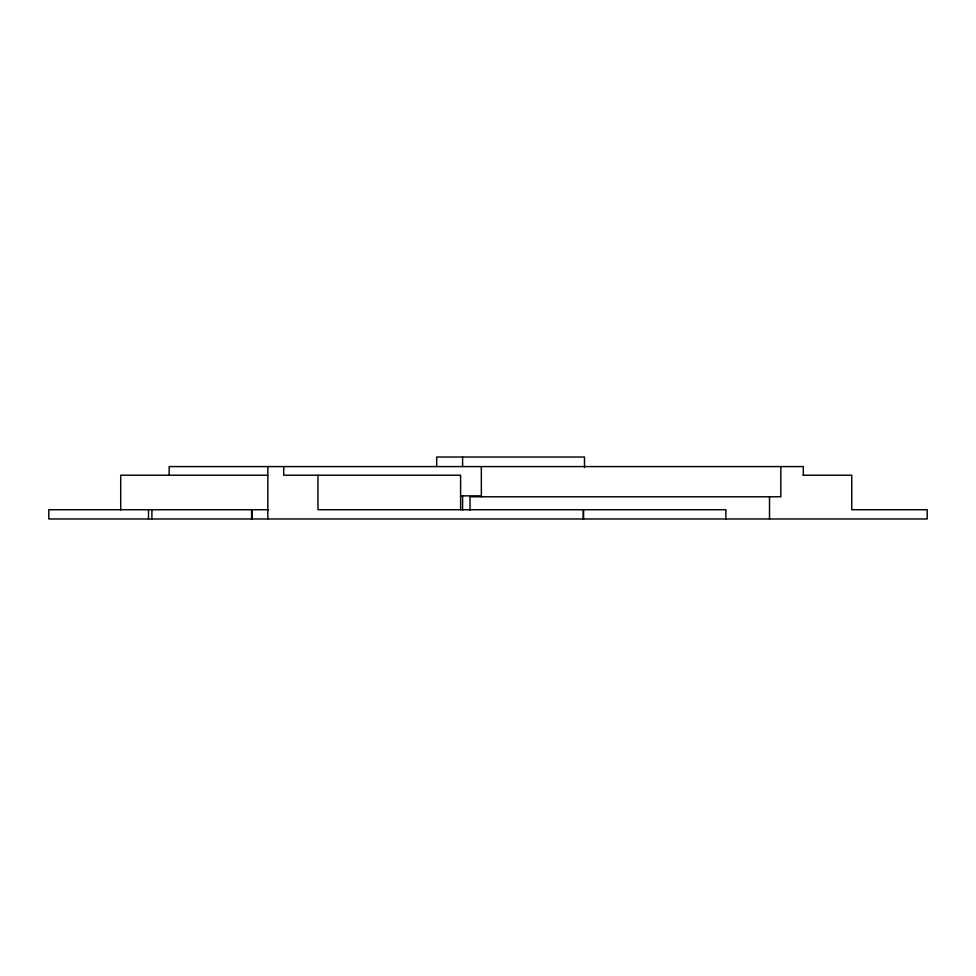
<?xml version="1.0" encoding="UTF-8"?>
<svg xmlns="http://www.w3.org/2000/svg" width="976" height="976" viewBox="0 0 976 976"><rect width="100%" height="100%" fill="white"/><g stroke="black" fill="none" stroke-linecap="round" stroke-linejoin="round"><path stroke-width="1.46" d="M267.778 475.214L120.707 475.214L120.707 509.923M803.065 475.214L851.743 475.214L851.743 509.728L927.2 509.728L927.2 518.976L48.8 518.976L48.8 509.728L268.644 509.728M460.416 495.857L481.571 495.857M803.309 475.214L803.309 466.577L169.153 466.577L169.153 475.214M780.837 466.577L780.837 496.784L470.017 496.784L470.017 510.094M769.515 496.784L769.515 518.976M725.863 518.976L725.863 509.728L317.956 509.728L317.956 475.214M584.49 467.602L584.49 457.024L436.675 457.024L436.675 466.577M583.587 509.728L583.587 518.976M583.221 509.728L583.221 518.976M481.339 466.577L481.339 496.784M462.587 457.024L462.587 466.577M462.587 495.857L462.587 510.302M460.611 509.728L460.611 475.214L283.711 475.214L283.711 466.577M267.827 466.577L267.827 518.976M251.954 509.728L251.954 518.976M251.588 509.728L251.588 518.976M151.902 509.728L151.902 518.976M148.498 509.728L148.498 518.976"/></g></svg>
